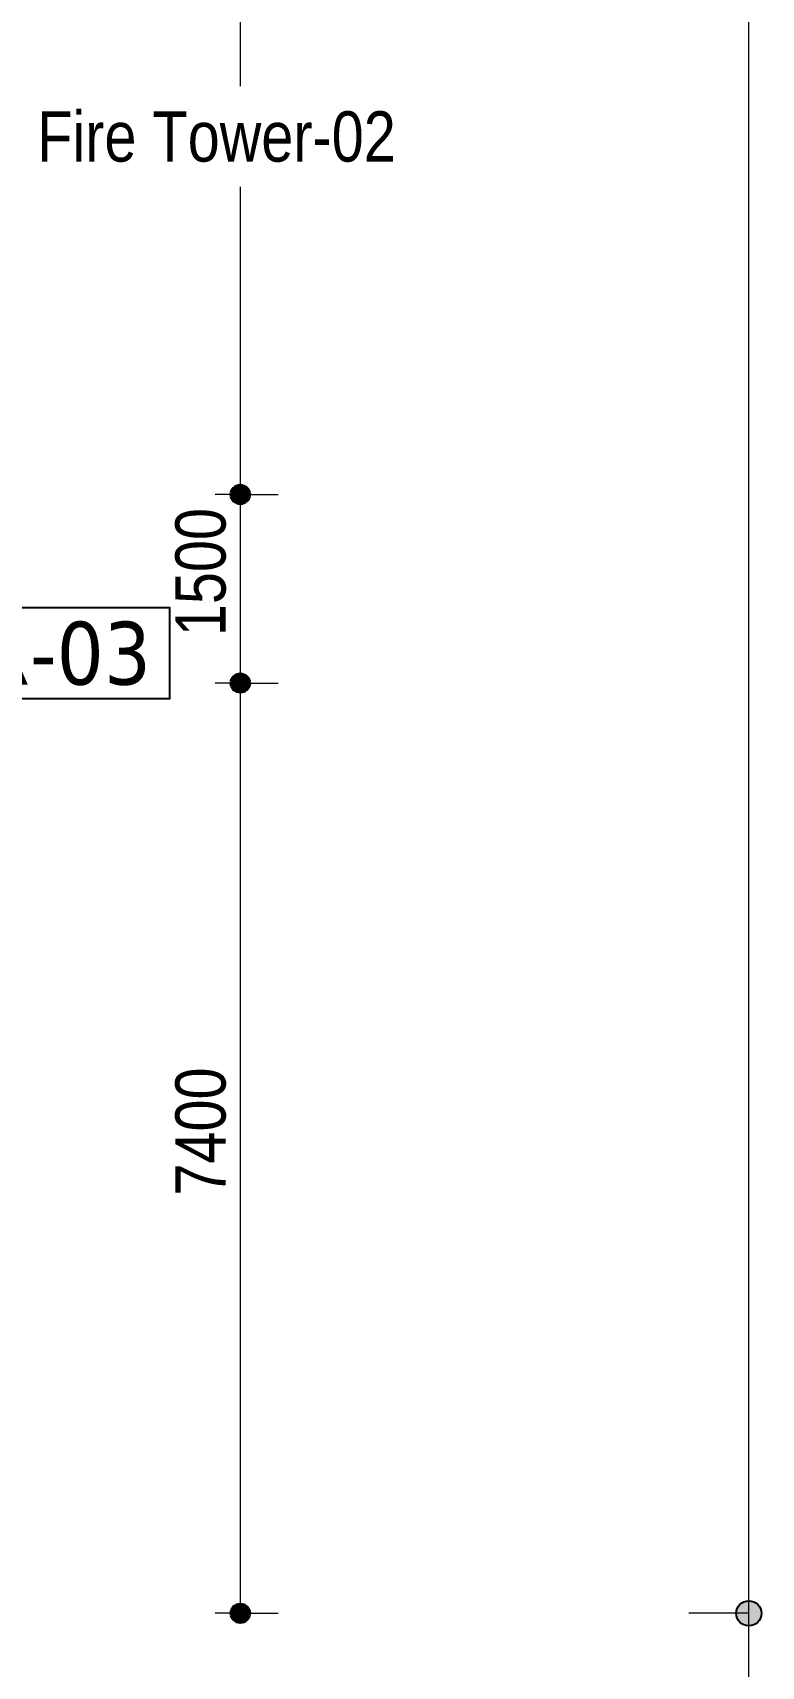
# Model space of a CAD drawing. Header units: millimetres. Extents: x 1706 to 249912, y -487248 to 27192.
# Drawn here: x 168100 to 173895, y -474669 to -461674 of the extents above; entities that cross this region are included whole.
import ezdxf

# ---------------------------------------------------------------- set-up
doc = ezdxf.new("R2010")
doc.units = ezdxf.units.MM
doc.layers.get('0').update_dxf_attribs({"color": 251})
for name, color, linetype, lineweight in [('A-ANNO-DIMS', 251, 'Continuous', 5), ('A-ANNO-DIMS-200', 251, 'Continuous', 5), ('M-FIRE-FHC', 251, 'Continuous', 9), ('McD-Fire', 1, 'Continuous', 13)]:
    doc.layers.add(name, color=color, linetype=linetype, lineweight=lineweight)
doc.layers.add('FIRE TEXT', color=7, linetype='Continuous')
doc.styles.add('Arial Narrow', font='ARIALN.TTF', dxfattribs={"height": 450})
doc.styles.add('Arial Narrow_2', font='ARIALN.TTF', dxfattribs={"width": 0.8, "height": 300})
doc.styles.add('SWBI', font='tahoma.ttf')
doc.styles.add('Swis721 Cn BT', font='swissc.ttf', dxfattribs={"height": 395.68567})
doc.dimstyles.new('RSP_DIM_2_0mm__DOT_', dxfattribs={"dimscale": 304.8, "dimtxt": 409.372389, "dimasz": 1.968504, "dimexe": 0.984252, "dimexo": 0.0625, "dimgap": 0, "dimtad": 1, "dimdec": 0, "dimrnd": 5, "dimzin": 0, "dimdsep": 46, "dimtxsty": 'Arial Narrow', "dimblk1": 'DOTSMALL', "dimblk2": 'DOTSMALL', "dimsah": 1, "dimcen": 0.09, "dimdle": 0.065617, "dimazin": 0, "dimtfac": 1, "dimtdec": 4, "dimtix": 1, "dimtmove": 0, "dimatfit": 3, "dimfxl": 0.656168, "dimfxlon": 1, "dimtvp": 1, "dimtolj": 1, "dimtzin": 0, "dimarcsym": 2})
doc.dimstyles.new('RSP_DIM_3_0mm_BOLD_ARIAL__Outer_Dims_', dxfattribs={"dimscale": 304.8, "dimtxt": 614.058584, "dimasz": 2.624672, "dimexe": 0, "dimexo": 0.0625, "dimgap": 0, "dimtad": 1, "dimdec": 0, "dimrnd": 5, "dimzin": 0, "dimdsep": 46, "dimtxsty": 'Arial Narrow_2', "dimblk1": 'DOTSMALL', "dimblk2": 'DOTSMALL', "dimsah": 1, "dimcen": 0.09, "dimazin": 0, "dimtfac": 1, "dimtdec": 4, "dimtix": 1, "dimtmove": 0, "dimatfit": 3, "dimfxl": 1.5625, "dimfxlon": 1, "dimtvp": 1, "dimtolj": 1, "dimtzin": 0, "dimarcsym": 2})

# ---------------------------------------------------------------- blocks, each defined once
blk = doc.blocks.new('zw$3B71')
at = {"layer": 'FIRE TEXT', "color": 7, "ltscale": 30}
blk.add_lwpolyline([(55973.6, -2902.1), (55973.6, -3622.6), (58304.2, -3622.6), (58304.2, -2902.1)], close=True, dxfattribs=at)
at = {"layer": 'FIRE TEXT', "color": 7, "style": 'SWBI'}
blk.add_text('STR-03', height=500, dxfattribs=at).set_placement((56047.7, -3512.2))
at = {"layer": 'McD-Fire', "color": 7, "insert": (60102.1, 1048), "char_height": 400, "width": 2846.478, "attachment_point": 3, "line_spacing_factor": 1.5, "style": 'Swis721 Cn BT', "bg_fill": 2}
blk.add_mtext('Fire Tower-02', dxfattribs=at)
blk = doc.blocks.new('DIMBLOCK191-2ND FLOOR PLAN_')
at = {"layer": 'A-ANNO-DIMS-200', "lineweight": 35, "transparency": 16777216}
h = blk.add_hatch(color=256, dxfattribs=at)
edge = h.paths.add_edge_path()
edge.add_arc((284387, -451847), 75, 0, 360)
h = blk.add_hatch(color=256, dxfattribs=at)
edge = h.paths.add_edge_path()
edge.add_arc((284387, -465347), 75, 0, 360)
at = {"layer": 'A-ANNO-DIMS-200', "transparency": 16777216}
for p, q in [((284387, -451847), (284187, -451847)), ((284387, -451847), (284387, -465347)), ((284387, -451847), (284687, -451847)), ((284387, -465347), (284187, -465347)), ((284387, -465347), (284687, -465347))]:
    blk.add_line(p, q, dxfattribs=at)
at = {"layer": 'A-ANNO-DIMS-200', "lineweight": 35, "transparency": 16777216}
for centre in [(284387, -451847), (284387, -465347)]:
    blk.add_circle(centre, 75, dxfattribs=at)
at = {"layer": 'A-ANNO-DIMS-200', "color": 0, "transparency": 16777216, "insert": (283870, -459068), "char_height": 400, "width": 1130.65, "attachment_point": 1, "rotation": 90, "line_spacing_factor": 0.974696, "style": 'Arial Narrow'}
blk.add_mtext('13500', dxfattribs=at)
blk = doc.blocks.new('_DotSmall')
at = {"color": 0, "linetype": 'ByBlock', "const_width": 0.5}
blk.add_lwpolyline([(-0.0625, 0, 1), (0.0625, 0, 1)], format="xyb", close=True, dxfattribs=at)
blk = doc.blocks.new('DIMBLOCK192-2ND FLOOR PLAN_')
at = {"layer": 'A-ANNO-DIMS-200', "lineweight": 35, "transparency": 16777216}
h = blk.add_hatch(color=256, dxfattribs=at)
edge = h.paths.add_edge_path()
edge.add_arc((284387, -465347), 75, 0, 360)
h = blk.add_hatch(color=256, dxfattribs=at)
edge = h.paths.add_edge_path()
edge.add_arc((284387, -466847), 75, 0, 360)
at = {"layer": 'A-ANNO-DIMS-200', "transparency": 16777216}
for p, q in [((284387, -465347), (284187, -465347)), ((284387, -465347), (284387, -466847)), ((284387, -465347), (284687, -465347)), ((284387, -466847), (284187, -466847)), ((284387, -466847), (284687, -466847))]:
    blk.add_line(p, q, dxfattribs=at)
at = {"layer": 'A-ANNO-DIMS-200', "lineweight": 35, "transparency": 16777216}
for centre in [(284387, -465347), (284387, -466847)]:
    blk.add_circle(centre, 75, dxfattribs=at)
at = {"layer": 'A-ANNO-DIMS-200', "color": 0, "transparency": 16777216, "insert": (283870, -466474), "char_height": 400, "width": 904.52, "attachment_point": 1, "rotation": 90, "line_spacing_factor": 0.974696, "style": 'Arial Narrow'}
blk.add_mtext('1500', dxfattribs=at)
blk = doc.blocks.new('DIMBLOCK193-2ND FLOOR PLAN_')
at = {"layer": 'A-ANNO-DIMS-200', "lineweight": 35, "transparency": 16777216}
h = blk.add_hatch(color=256, dxfattribs=at)
edge = h.paths.add_edge_path()
edge.add_arc((284387, -466847), 75, 0, 360)
h = blk.add_hatch(color=256, dxfattribs=at)
edge = h.paths.add_edge_path()
edge.add_arc((284387, -474247), 75, 0, 360)
at = {"layer": 'A-ANNO-DIMS-200', "transparency": 16777216}
for p, q in [((284387, -466847), (284187, -466847)), ((284387, -466847), (284387, -474267)), ((284387, -466847), (284687, -466847)), ((284387, -474247), (284187, -474247)), ((284387, -474247), (284687, -474247))]:
    blk.add_line(p, q, dxfattribs=at)
at = {"layer": 'A-ANNO-DIMS-200', "lineweight": 35, "transparency": 16777216}
for centre in [(284387, -466847), (284387, -474247)]:
    blk.add_circle(centre, 75, dxfattribs=at)
at = {"layer": 'A-ANNO-DIMS-200', "color": 0, "transparency": 16777216, "insert": (283870, -470924), "char_height": 400, "width": 904.52, "attachment_point": 1, "rotation": 90, "line_spacing_factor": 0.974696, "style": 'Arial Narrow'}
blk.add_mtext('7400', dxfattribs=at)
blk = doc.blocks.new('DIMBLOCK212-2ND FLOOR PLAN_')
at = {"layer": 'A-ANNO-DIMS-200', "lineweight": 25, "transparency": 16777216}
h = blk.add_hatch(color=256, dxfattribs=at)
edge = h.paths.add_edge_path()
edge.add_arc((288431, -474247), 100, 0, 360)
h = blk.add_hatch(color=256, dxfattribs=at)
edge = h.paths.add_edge_path()
edge.add_arc((288431, -484020), 100, 0, 360)
at = {"layer": 'A-ANNO-DIMS-200', "transparency": 16777216}
for p, q in [((288431, -474247), (287955, -474247)), ((288431, -484020), (288431, -474247)), ((288431, -474247), (288431, -474247)), ((288431, -484020), (287955, -484020)), ((288431, -484020), (288431, -484020))]:
    blk.add_line(p, q, dxfattribs=at)
at = {"layer": 'A-ANNO-DIMS-200', "lineweight": 25, "transparency": 16777216}
for centre in [(288431, -474247), (288431, -484020)]:
    blk.add_circle(centre, 100, dxfattribs=at)
at = {"layer": 'A-ANNO-DIMS-200', "color": 0, "transparency": 16777216, "insert": (287655, -479894), "char_height": 600, "width": 1824.63, "attachment_point": 1, "rotation": 90, "line_spacing_factor": 0.974696, "style": 'Arial Narrow_2'}
blk.add_mtext('9775', dxfattribs=at)
blk = doc.blocks.new('DIMBLOCK213-2ND FLOOR PLAN_')
at = {"layer": 'A-ANNO-DIMS-200', "lineweight": 25, "transparency": 16777216}
h = blk.add_hatch(color=256, dxfattribs=at)
edge = h.paths.add_edge_path()
edge.add_arc((288431, -445847), 100, 0, 360)
h = blk.add_hatch(color=256, dxfattribs=at)
edge = h.paths.add_edge_path()
edge.add_arc((288431, -474247), 100, 0, 360)
at = {"layer": 'A-ANNO-DIMS-200', "transparency": 16777216}
for p, q in [((288431, -445847), (287955, -445847)), ((288431, -474247), (288431, -445847)), ((288431, -445847), (288431, -445847)), ((288431, -474247), (287955, -474247)), ((288431, -474247), (288431, -474247))]:
    blk.add_line(p, q, dxfattribs=at)
at = {"layer": 'A-ANNO-DIMS-200', "lineweight": 25, "transparency": 16777216}
for centre in [(288431, -445847), (288431, -474247)]:
    blk.add_circle(centre, 100, dxfattribs=at)
at = {"layer": 'A-ANNO-DIMS-200', "color": 0, "transparency": 16777216, "insert": (287655, -460998), "char_height": 600, "width": 2280.79, "attachment_point": 1, "rotation": 90, "line_spacing_factor": 0.974696, "style": 'Arial Narrow_2'}
blk.add_mtext('28400', dxfattribs=at)
blk = doc.blocks.new('A$Cdfc9e3fe')
at = {"layer": 'A-ANNO-DIMS'}
for base, p1, p2, dimstyle, override, picture, middle in [((7200, -23800.6), (-17600, -23324.3), (7200, -23324.3), 'RSP_DIM_3_0mm_BOLD_ARIAL__Outer_Dims_', {"dimpost": '<>', "dimfxl": 24800.039984}, 'DIMBLOCK213-2ND FLOOR PLAN_', (-5200, -23494.2)), ((50400, 5819.3), (48400, 6019.3), (50400, 5619.3), 'RSP_DIM_2_0mm__DOT_', {"dimpost": '<>', "dimfxl": 2039.607805}, 'DIMBLOCK193-2ND FLOOR PLAN_', (49400, 6023.5)), ((-17600, -23800.6), (-67500, -23324.3), (-17600, -23324.3), 'RSP_DIM_3_0mm_BOLD_ARIAL__Outer_Dims_', {"dimpost": '<>', "dimfxl": 49899.960016}, 'DIMBLOCK212-2ND FLOOR PLAN_', (-42550, -23494.2))]:
    dim = blk.add_linear_dim(base=base, p1=p1, p2=p2, dimstyle=dimstyle, override=override, dxfattribs=at)
    dim.commit()
    dim.dimension.update_dxf_attribs({"geometry": picture, "text_midpoint": middle, "insert": (-225521.4, 463347.4)})
for base, p1, p2, override, picture, middle in [((53917.3, -100), (54117.3, 1300), (54117.3, -100), {"dimpost": '<>', "dimfxl": 1400}, 'DIMBLOCK191-2ND FLOOR PLAN_', (53713.1, 600)), ((56639.1, 1500), (56839.1, 4000), (56439.1, 1500), {"dimpost": '<>', "dimfxl": 2531.797839}, 'DIMBLOCK192-2ND FLOOR PLAN_', (56434.8, 2750))]:
    dim = blk.add_linear_dim(base=base, p1=p1, p2=p2, angle=90, dimstyle='RSP_DIM_2_0mm__DOT_', override=override, dxfattribs=at)
    dim.commit()
    dim.dimension.update_dxf_attribs({"geometry": picture, "text_midpoint": middle, "insert": (-225521.4, 463347.4)})

msp = doc.modelspace()

# ---------------------------------------------------------------- block references
msp.add_blockref('A$Cdfc9e3fe', (110885.701, -463347.417))

# ---------------------------------------------------------------- next in the draw order: block references
at = {"layer": 'M-FIRE-FHC'}
msp.add_blockref('zw$3B71', (110885.699, -463347.417), dxfattribs=at)

doc.saveas('drawing.dxf')
